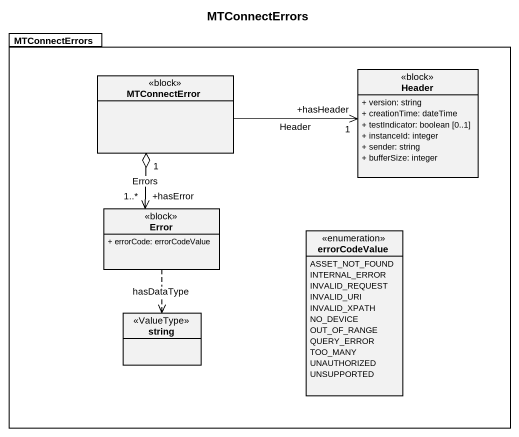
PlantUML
@startuml
title MTConnectErrors
hide circle
hide empty members
skinparam classAttributeIconSize 0
package MTConnectErrors {
  class MTConnectError <<block>>
  class "Header" as Header_ <<block>> {
    + version: string
    + creationTime: dateTime
    + testIndicator: boolean [0..1]
    + instanceId: integer
    + sender: string
    + bufferSize: integer
  }
  class Error <<block>> {
    + errorCode: errorCodeValue
  }
  enum errorCodeValue {
    ASSET_NOT_FOUND
    INTERNAL_ERROR
    INVALID_REQUEST
    INVALID_URI
    INVALID_XPATH
    NO_DEVICE
    OUT_OF_RANGE
    QUERY_ERROR
    TOO_MANY
    UNAUTHORIZED
    UNSUPPORTED
  }
  class string <<ValueType>>
}
MTConnectError -right-> "+hasHeader\n1" Header_ : Header
MTConnectError "1" o--> "+hasError\n1..*" Error : Errors
Error ..> string : hasDataType
@enduml
